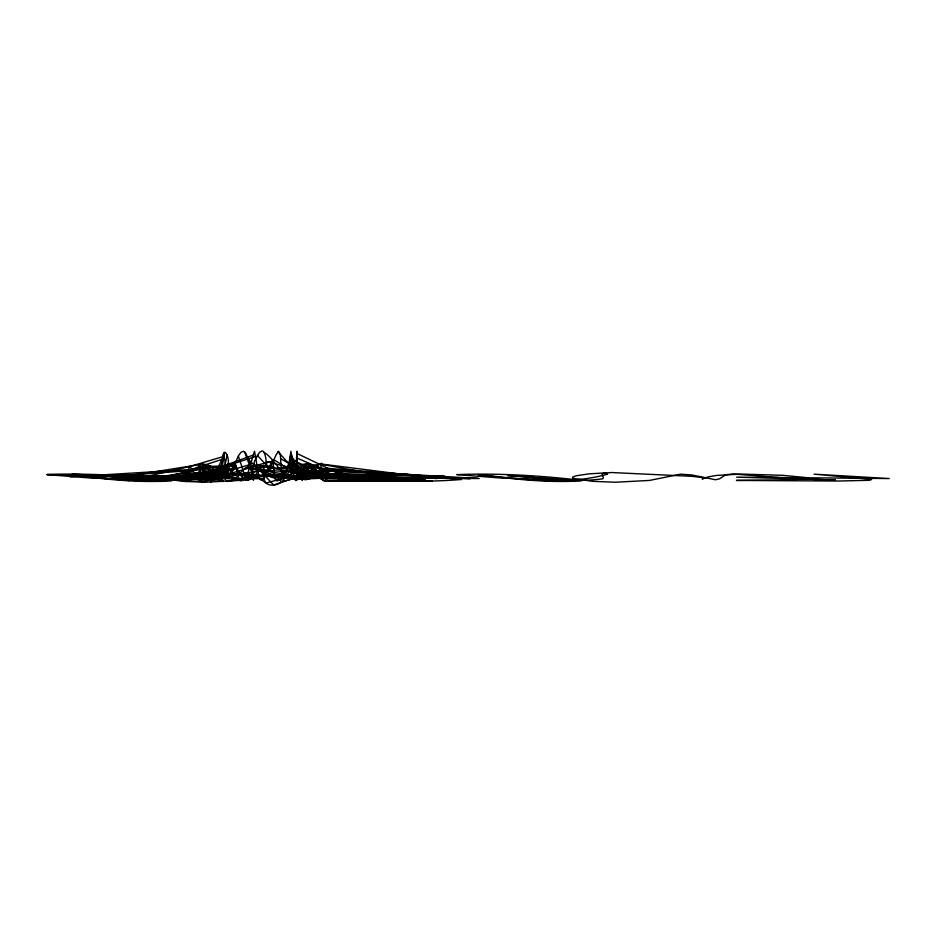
<?xml version="1.0" encoding="UTF-8"?>
<svg xmlns="http://www.w3.org/2000/svg" width="936" height="936" viewBox="0 0 936 936"><rect width="100%" height="100%" fill="white"/><g stroke="black" fill="none" stroke-linecap="round" stroke-linejoin="round"><path stroke-width="1.4" d="M298.397 467.298L296.583 480.425L296.104 466.42L296.993 451.257L297.332 462.606L296.63 467.544L292.909 458.851L290.874 458.71L282.613 478.507L281.584 474.26L280.402 455.177L278.671 451.257L276.342 454.405L270.668 466.502L268.386 468.831C265.134 463.624 267.053 456.312 263.238 451.257L262.127 450.883L259.483 452.357L254.428 461.284L252.779 469.954L253.422 480.425L249.198 460.968L245.513 452.778L243.407 451.257L241.16 452.17L238.879 455.071L228.77 476.81C226.711 469.053 231.016 458.734 225.272 452.345L224.617 452.392C218.38 460.442 225.108 501.38 221.715 469.895C222.499 500.889 222.183 458.745 223.564 453.258L227.659 477.021L228.618 477.84L229.414 476.986L234.948 461.881L238.072 476.284L239.873 480.425L240.985 480.987L243.641 479.583L247.9 472.914L254.522 451.257L258.944 476.471L260.243 479.56L261.823 480.425L264.829 476.705L272.797 459.623L274.821 478.612L276.986 480.999L281.326 478.986L285.854 472.961L288.37 466.935L290.932 451.257L293.6 473.113L295.214 480.133L296.057 480.425L298.397 467.298L321.902 464.092L436.738 478.635M228.302 472.797L228.536 467.263L173.979 480.402M224.453 452.462L219.316 477.652L129.624 477.372M227.226 454.896L221.575 480.226L98.385 475.488M228.267 463.367L224.652 474.131L133.661 478.436M288.803 465.391L283.877 476.213L423.926 480.016M222.277 458.687L216.321 471.428L158.43 479.583M197.648 473.721L201.123 468.058L199.543 465.145L200.421 477.898L199.836 480.425L190.499 467.321L189.599 466.701L188.627 467.38C189.248 475.078 197.929 481.572 205.265 481.35L205.101 479.103L199.122 469.041L198.502 465.765L199.216 464.806C209.676 461.659 218.111 471.545 220.767 480.636L228.606 467.181L231.835 465.145C238.949 468.129 239.932 479.255 248.204 480.425L253.106 477.629L263.519 465.145C263.332 472.505 261.238 485.339 272.341 485.117C284.076 485.105 287.422 472.528 293.354 465.063L294.466 465.145L296.689 468.199L302.152 480.425L304.738 465.145L306.248 463.554L308.248 463.449C320.65 467.251 326.652 498.28 327.659 467.813L324.827 468.889L316.286 477.185L296.057 476.681M210.846 482.251L221.399 467.626L255.657 456.429M231.215 472.528L235.275 467.497L192.851 478.705M366.011 477.313L322.838 473.979L315.666 474.751L309.524 478.834L305.569 479.758L282.134 475.008L270.539 474.178L239.522 480.425L205.124 482.239L182.356 481.315L162.689 478.249L162.759 476.974L166.28 475.757L179.232 473.827L192.641 473.078L196.712 473.347L197.543 474.154C155.481 486.006 110.717 478.764 67.93 474.587C102.094 478.869 136.644 483.105 171.112 480.858L171.768 480.425C130.467 475.511 88.393 473.031 46.8 474.61L89.037 477.898L165.473 480.425L97.449 475.558C129.016 477.22 161.343 483.175 192.711 478.822L193.389 477.898L192.102 474.154L193.588 473.242L201.673 472.528L281.9 476.319L289.622 477.032L293.202 478.448C281.759 476.857 274.178 458.125 264.116 452.416M295.776 480.636L314.8 467.169L359.705 477.524M292.184 479.01C326.395 469.603 363.367 474.868 398.303 477.781L393.623 478.963L378.425 479.805L326.43 480.425L328.864 480.425C373.043 479.946 417.748 483.198 461.659 479.454L404.071 474.154L323.926 469.638L296.384 457.798M175.535 478.834L199.239 466.748L236.176 465.578M297.66 473.534L321.422 463.215L321.212 466.514L316.005 477.067L478.097 478.237M186.346 481.584L218.299 467.906L253.305 455.06M282.04 477.629L311.98 465.566L344.612 480.46M160.629 481.513L189.025 470.164L222.944 459.073M221.598 469.65L203.451 476.237L47.28 474.458M285.398 473.756L275.804 477.032L400.046 479.267M293.225 478.378L273.721 485.023L253.656 463.928M224.172 456.288L189.095 466.69L128.197 480.706M244.624 474.493L259.167 470.2L248.824 459.833M251.129 464.256L215.151 474.809L162.232 477.723M256.885 465.8L223.002 475.535L243.594 479.758M253.141 478.202L263.25 475.312L276.506 476.003M288.838 476.927L265.976 483.011L252.697 473.3M271.428 461.401L246.226 468.07L310.378 478.202M292.687 478.904L281.455 481.841L257.26 455.247M221.82 477.126L203.896 481.666L72.201 474.072M149.748 480.425L210.541 466.362L221.972 468.094M297.414 475.605L319.281 470.539L469.977 478.869M233.087 465.777L199.988 473.054L144.179 480.472M222.651 468.316L192.067 475.02L151.538 477.933M258.57 475.09L226.933 481.478L265.684 474.716M247.853 473.008L210.495 480.379L172.446 474.634M281.256 468.257L305.733 463.87L368.784 480.098M251.328 468.924L263.706 466.76L264.408 475.43M230.607 474.072L200.398 479.255L104.072 478.401M109.875 478.904L202.714 464.116L222.323 477.407M225.342 465.637L192.921 470.551L90.979 477.442M267.813 470.083L239.873 473.838L302.691 479.501M280.706 474.774L233.579 479.127L263.741 478.577M226.921 474.844L197.11 477.278L71.288 474.985M222.394 477.383L197.449 479.197L112.46 475.511M70.106 476.845L199.111 469.006L222.23 475.523M293.53 472.621L310.261 471.826L327.892 477.103M378.004 475.64L302.737 479.115L278.039 451.702M340.353 474.107L299.789 475.687L273.862 459.763M285.679 471.194L317.117 470.831L326.98 480.437M192.044 474.575L240.271 474.447L234.55 464.104M432.268 481.01L325.435 480.94L295.951 466.479M269.708 467.977L296.63 468.07L315.689 474.587M394.442 481.01L323.786 480.753L293.272 459.412M444.495 476.05L319.34 474.166L296.08 467.24M392.675 479.103L298.689 477.489L291.295 453.948M362.454 477.032L267.567 475.324C257.33 464.876 249.292 460.968 239.125 474.529C226.348 488.557 222.768 478.448 220.358 465.145L213.221 478.109L209.863 480.425L206.645 478.062L201.076 467.953L237.744 474.891M419.948 479.922L425.541 480.039L412.331 479.641M457.025 478.682L327.401 474.997L297.332 462.478M378.776 478.729L305.311 476.681L301.731 477.828L288.089 475.851L273.183 476.95L267.579 475.324L279.478 480.379M418.17 479.805L291.529 475.968L290.371 456.499M404.071 474.154L479.197 478.542L326.641 477.149L343.875 477.746M414.636 479.782L392.5 478.94M802.491 478.94L835.532 480.039L736.644 477.149L889.2 478.542L814.074 474.154L871.662 479.454L869.205 480.308L838.258 481.034L736.421 480.425L788.428 479.805L803.615 478.963L808.294 477.781L782.625 475.312L741.16 474.072L716.836 475.394L708.26 476.869L702.187 479.01L703.205 478.448L701.953 477.512L691.903 476.319L611.676 472.528L603.58 473.242L602.094 474.154L603.381 477.898L602.702 478.822C571.346 483.175 539.019 477.22 507.452 475.558L575.465 480.425L499.04 477.898L456.803 474.61C498.397 473.031 540.47 475.511 581.759 480.425L581.116 480.858C546.647 483.105 512.097 478.869 477.922 474.587C520.72 478.764 565.473 486.006 607.546 474.154L606.715 473.347L602.644 473.078L589.235 473.827L576.272 475.757L572.75 476.974L572.692 478.249L592.348 481.315L615.127 482.239L649.525 480.425L680.542 474.178L692.137 475.008L715.572 479.758L719.527 478.834L725.669 474.751L732.829 473.979L776.014 477.313M273.534 466.432L254.019 465.239L314.297 475.254M337.37 474.786L260.945 469.989L274.143 475.792M427.261 476.038L328.021 468.351L297.238 453.586M393.085 479.01L303.428 471.147L280.777 458.839M185.316 473.323L242.705 480.39M218.603 473.043L253.843 476.892L244.495 451.749M355.645 480.706L321.188 476.377L288.721 462.536M396.466 478.085L319.176 463.858L305.382 476.635L292.325 463.297M204.469 472.528L246.425 480.215L238.329 456.007M266.292 461.565L291.049 467.825L300.316 476.412M802.175 478.904A26.91 0.796 3.2 0 1 776.342 477.325M392.184 478.904A26.91 0.796 3.2 0 1 366.35 477.325"/></g></svg>
